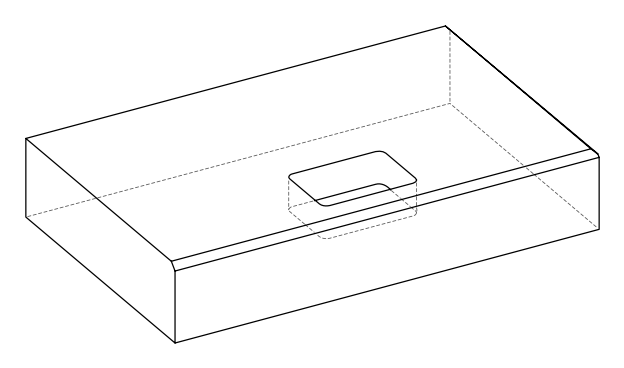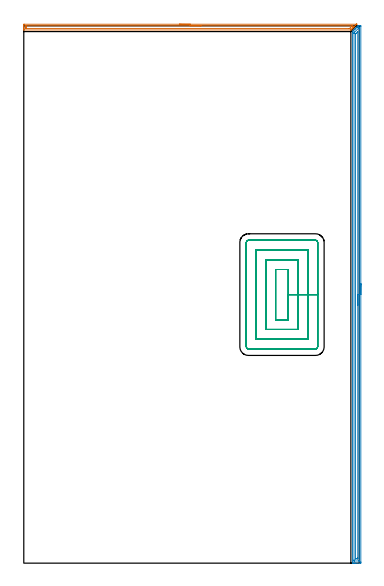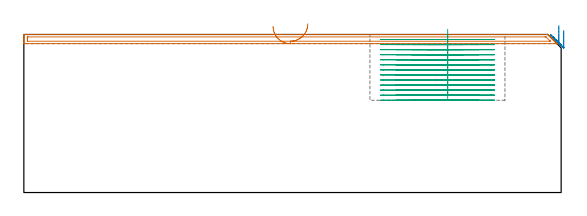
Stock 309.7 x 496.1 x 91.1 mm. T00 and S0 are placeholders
(PLAN: 3 operations, 1 tool changes, 42.3 min)
(1 AREA_MILL | FG_CHAMFER_SURFACE | UGT0205_001 | 5.07 min | 4349 mm3)
(2 AREA_MILL_1 | FG_CHAMFER_SURFACE_1 | UGT0205_001 | 12.08 min | 14624 mm3)
(3 MILL_RECTANGULAR_POCKET | POCKET_RECTANGULAR_STRAIGHT | NXT0201_011 | Follow Part, ap 3, ae 75% | 25.2 min | 329154 mm3)
(TOOL UGT0205_001 | Chamfer Mill 20 x 3 x 45 deg. | D20 FL50 Z2)
(TOOL NXT0201_011 | ENDMILL 12mm [2P460-1200-NA 1630] | D12 FL38 Z6)
(OP 1 AREA_MILL)
G17 G21 G94 G90
T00 M6
G54
G17 G0 G90 X143.65 Y497.6 S1061 M3
G43 Z101.1 H0
Z95.8
G94 G1 X143.688 Z94.928 F250.
X143.802 Z94.064
X143.991 Z93.212
X144.253 Z92.38
X144.587 Z91.574
X144.99 Z90.8
X145.458 Z90.064
X145.99 Z89.372
X146.579 Z88.729
X147.222 Z88.14
X147.914 Z87.608
X148.65 Z87.14
X149.424 Z86.737
X150.23 Z86.403
X151.062 Z86.141
X151.914 Z85.952
X152.778 Z85.838
X153.65 Z85.8
X307.29 Y497.599 Z85.801
X307.294 Y497.596 Z85.804
X307.293 Y497.593 Z85.806
X307.29 Y497.59 Z85.81
X306.854 Y497.153 Z86.244
X306.367 Y496.667 Z86.732
X305.973 Y496.272 Z87.125
X305.451 Y495.751 Z87.648
X305.208 Y495.507 Z87.89
X305.092 Y495.391 Z88.007
X304.911 Y495.21 Z88.189
X304.756 Y495.056 Z88.344
X304.651 Y494.95 Z88.447
X304.613 Y494.912 Z88.486
X303.906 Y494.206 Z89.193
X303.77 Y494.069 Z89.328
X303.721 Y494.02 Z89.378
X303.057 Y493.357 Z90.043
X302.889 Y493.188 Z90.209
X302.22 Y492.52 Z90.88
X302.003 Y492.303 Z91.09
X301.997 Y492.302 Z91.091
X301.79 Y492.3 Z91.1
X0.158
X0.01 Y492.306 Z91.093
X0. Y492.617 Z90.782
Y493.003 Z90.396
Y493.628 Z89.767
Y494.822 Z88.575
Y495.391 Z88.003
Y496.869 Z86.527
X0.003 Y497.153 Z86.243
X0.01 Y497.591 Z85.805
X0.157 Y497.595 Z85.802
X0.605 Y497.6 Z85.8
X153.65
Y496.186 Z87.214
X303.214 Y496.185 Z87.215
X303.387 Y496.18 Z87.22
X303.418 Y496.179 Z87.221
X303.415 Y496.173 Z87.227
X303.403 Y496.158 Z87.242
X303.325 Y496.075 Z87.325
X301.341 Y494.091 Z89.309
X301.105 Y493.861 Z89.539
X301.007 Y493.769 Z89.631
X300.947 Y493.721 Z89.679
X300.361 Y493.714 Z89.686
X2.389 Y493.715 Z89.685
X2.301 Y493.716 Z89.684
X2.028 Y493.721 Z89.679
X2.01 Y493.81 Z89.59
X2.003 Y494.009 Z89.391
X2.001 Y494.509 Z88.891
X2. Y494.894 Z88.506
Y495.391 Z88.009
X2.001 Y495.774 Z87.626
X2.008 Y496.159 Z87.241
X2.01 Y496.18 Z87.22
X2.014 Y496.181 Z87.219
X2.037 Y496.184 Z87.216
X2.087 Y496.185 Z87.215
X2.188 Y496.186 Z87.214
X153.65
X154.522 Z87.252
X155.386 Z87.366
X156.238 Z87.555
X157.07 Z87.817
X157.876 Z88.151
X158.65 Z88.554
X159.386 Z89.023
X160.078 Z89.554
X160.721 Z90.143
X161.31 Z90.786
X161.842 Z91.478
X162.31 Z92.214
X162.713 Z92.988
X163.047 Z93.794
X163.309 Z94.626
X163.498 Z95.478
X163.612 Z96.343
X163.65 Z97.214
G0 Z101.1
M5
M2
(OP 2 AREA_MILL_1)
G17 G21 G94 G90
T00 M6
G54
G17 G0 G90 X311.2 Y258.05 S1061 M3
G43 Z101.1 H0
Z93.4
G94 G1 Y258.012 Z92.528 F250.
Y257.898 Z91.664
Y257.709 Z90.812
Y257.447 Z89.98
Y257.113 Z89.174
Y256.71 Z88.4
Y256.242 Z87.664
Y255.71 Z86.972
Y255.121 Z86.329
Y254.478 Z85.74
Y253.786 Z85.208
Y253.05 Z84.74
Y252.276 Z84.337
Y251.47 Z84.003
Y250.638 Z83.741
Y249.786 Z83.552
Y248.922 Z83.438
Y248.05 Z83.4
Y1.15
X311.199 Y0.617 Z83.401
X311.196 Y0.26 Z83.402
X311.193 Y0.01 Z83.404
X310.848 Y0. Z83.749
X306.476 Z88.118
X305.934 Z88.662
X305.601 Z88.995
X305.06 Z89.536
X304.727 Z89.868
X303.768 Z90.831
X303.634 Y0.001 Z90.958
X303.611 Z90.981
X303.502 Y0.01 Z91.088
X303.5 Y0.17 Z91.1
Y490.124
X303.502 Y490.795 Z91.087
X303.657 Y490.958 Z90.942
X303.717 Y491.017 Z90.883
X303.852 Y491.154 Z90.744
X304.227 Y491.527 Z90.373
X304.361 Y491.661 Z90.239
X304.609 Y491.91 Z89.989
X304.727 Y492.029 Z89.869
X305.294 Y492.594 Z89.305
X305.503 Y492.803 Z89.095
X305.601 Y492.903 Z88.995
X305.801 Y493.101 Z88.798
X305.872 Y493.172 Z88.728
X306.476 Y493.777 Z88.121
X306.693 Y493.993 Z87.907
X307.35 Y494.652 Z87.247
X307.408 Y494.709 Z87.191
X307.587 Y494.888 Z87.012
X307.641 Y494.943 Z86.955
X307.693 Y494.994 Z86.905
X307.885 Y495.186 Z86.714
X307.933 Y495.234 Z86.664
X307.979 Y495.279 Z86.62
X308.183 Y495.483 Z86.416
X308.224 Y495.526 Z86.373
X308.338 Y495.638 Z86.261
X308.481 Y495.781 Z86.119
X308.662 Y495.963 Z85.936
X308.78 Y496.079 Z85.817
X308.808 Y496.099 Z85.787
X309.099 Y496.1 Z85.5
X309.161 Z85.438
X309.973 Z84.621
X311.179 Y496.099 Z83.418
X311.191 Y496.096 Z83.405
X311.2 Y495.75 Z83.4
Y248.05
X309.786 Z84.814
X309.785 Y2.595 Z84.815
X309.784 Y2.403 Z84.816
X309.78 Y2.053 Z84.82
X309.779 Y2.018 Z84.821
X309.73 Y2.01 Z84.87
X309.625 Y2.005 Z84.975
X309.493 Y2.001 Z85.107
X305.12 Z89.48
X304.966 Y2.007 Z89.634
X304.937 Y2.01 Z89.663
X304.921 Y2.02 Z89.679
X304.919 Y2.053 Z89.681
X304.916 Y2.21 Z89.684
X304.915 Y2.403 Z89.685
X304.914 Y3.105 Z89.686
Y489.039
X304.915 Y489.23 Z89.685
X304.919 Y489.581 Z89.681
X304.921 Y489.752 Z89.679
X305.003 Y489.842 Z89.597
X305.275 Y490.124 Z89.325
X305.439 Y490.289 Z89.161
X305.601 Y490.452 Z88.999
X308.846 Y493.697 Z85.754
X308.974 Y493.824 Z85.626
X309.099 Y493.947 Z85.501
X309.198 Y494.041 Z85.402
X309.241 Y494.08 Z85.359
X309.291 Y494.09 Z85.309
X309.581 Y494.097 Z85.019
X309.734 Y494.093 Z84.866
X309.763 Y494.09 Z84.837
X309.779 Y494.08 Z84.821
X309.781 Y494.047 Z84.819
X309.784 Y493.89 Z84.816
X309.785 Y493.697 Z84.815
X309.786 Y492.995 Z84.814
Y248.05
X308.372 Z86.228
X308.371 Y4.933 Z86.229
X308.368 Y4.19 Z86.232
X308.366 Y4.046 Z86.234
X308.358 Y4.01 Z86.242
X308.317 Y4.006 Z86.283
X308.224 Y4.003 Z86.376
X307.536 Y4. Z87.064
X306.661 Z87.939
X306.476 Z88.124
X306.414 Y4.002 Z88.186
X306.365 Y4.006 Z88.235
X306.338 Y4.01 Z88.262
X306.335 Y4.041 Z88.265
X306.331 Y4.19 Z88.269
X306.329 Y4.34 Z88.271
Y488.337
X306.33 Y488.486 Z88.27
X306.334 Y488.638 Z88.266
X306.338 Y488.727 Z88.262
X306.372 Y488.766 Z88.228
X306.476 Y488.874 Z88.124
X306.651 Y489.051 Z87.949
X306.829 Y489.23 Z87.771
X308.224 Y490.623 Z86.376
X308.308 Y490.703 Z86.292
X308.364 Y490.753 Z86.236
X308.367 Y490.575 Z86.233
X308.371 Y490.274 Z86.229
X308.372 Y248.05 Z86.228
Y247.178 Z86.266
Y246.313 Z86.38
Y245.462 Z86.569
Y244.63 Z86.832
Y243.824 Z87.165
Y243.05 Z87.568
Y242.314 Z88.037
Y241.622 Z88.568
Y240.979 Z89.157
Y240.39 Z89.801
Y239.858 Z90.493
Y239.39 Z91.228
Y238.987 Z92.002
Y238.653 Z92.808
Y238.391 Z93.64
Y238.202 Z94.492
Y238.088 Z95.357
Y238.05 Z96.228
G0 Z101.1
M5
M2
(OP 3 MILL_RECTANGULAR_POCKET)
G17 G21 G94 G90
T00 M6
G54
G17 G0 G90 X244.3 Y225.874 S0 M3
G43 Z101.1 H1
Z94.1
G94 G1 Y247.95 Z88.185 F250.
Y271.1 F500.
X232.5
Y224.8
X244.3
Y247.95
X253.3
Y280.1
X223.5
Y215.8
X253.3
Y247.95
X262.3
Y289.1
X214.5
Y206.8
X262.3
Y247.95
X271.3
Y296.2
G3 X269.4 Y298.1 R1.9
G1 X207.4
G3 X205.5 Y296.2 R1.9
G1 Y199.7
G3 X207.4 Y197.8 R1.9
G1 X269.4
G3 X271.3 Y199.7 R1.9
G1 Y247.95
Y248.95
G0 X244.3 Y225.874 Z91.185
G1 Y247.95 Z85.269 F250.
Y271.1 F500.
X232.5
Y224.8
X244.3
Y247.95
X253.3
Y280.1
X223.5
Y215.8
X253.3
Y247.95
X262.3
Y289.1
X214.5
Y206.8
X262.3
Y247.95
X271.3
Y296.2
G3 X269.4 Y298.1 R1.9
G1 X207.4
G3 X205.5 Y296.2 R1.9
G1 Y199.7
G3 X207.4 Y197.8 R1.9
G1 X269.4
G3 X271.3 Y199.7 R1.9
G1 Y247.95
Y248.95
G0 X244.3 Y225.874 Z88.269
G1 Y247.95 Z82.354 F250.
Y271.1 F500.
X232.5
Y224.8
X244.3
Y247.95
X253.3
Y280.1
X223.5
Y215.8
X253.3
Y247.95
X262.3
Y289.1
X214.5
Y206.8
X262.3
Y247.95
X271.3
Y296.2
G3 X269.4 Y298.1 R1.9
G1 X207.4
G3 X205.5 Y296.2 R1.9
G1 Y199.7
G3 X207.4 Y197.8 R1.9
G1 X269.4
G3 X271.3 Y199.7 R1.9
G1 Y247.95
Y248.95
G0 X244.3 Y225.874 Z85.354
G1 Y247.95 Z79.438 F250.
Y271.1 F500.
X232.5
Y224.8
X244.3
Y247.95
X253.3
Y280.1
X223.5
Y215.8
X253.3
Y247.95
X262.3
Y289.1
X214.5
Y206.8
X262.3
Y247.95
X271.3
Y296.2
G3 X269.4 Y298.1 R1.9
G1 X207.4
G3 X205.5 Y296.2 R1.9
G1 Y199.7
G3 X207.4 Y197.8 R1.9
G1 X269.4
G3 X271.3 Y199.7 R1.9
G1 Y247.95
Y248.95
G0 X244.3 Y225.874 Z82.438
G1 Y247.95 Z76.523 F250.
Y271.1 F500.
X232.5
Y224.8
X244.3
Y247.95
X253.3
Y280.1
X223.5
Y215.8
X253.3
Y247.95
X262.3
Y289.1
X214.5
Y206.8
X262.3
Y247.95
X271.3
Y296.2
G3 X269.4 Y298.1 R1.9
G1 X207.4
G3 X205.5 Y296.2 R1.9
G1 Y199.7
G3 X207.4 Y197.8 R1.9
G1 X269.4
G3 X271.3 Y199.7 R1.9
G1 Y247.95
Y248.95
G0 X244.3 Y225.874 Z79.523
G1 Y247.95 Z73.608 F250.
Y271.1 F500.
X232.5
Y224.8
X244.3
Y247.95
X253.3
Y280.1
X223.5
Y215.8
X253.3
Y247.95
X262.3
Y289.1
X214.5
Y206.8
X262.3
Y247.95
X271.3
Y296.2
G3 X269.4 Y298.1 R1.9
G1 X207.4
G3 X205.5 Y296.2 R1.9
G1 Y199.7
G3 X207.4 Y197.8 R1.9
G1 X269.4
G3 X271.3 Y199.7 R1.9
G1 Y247.95
Y248.95
G0 X244.3 Y225.874 Z76.608
G1 Y247.95 Z70.692 F250.
Y271.1 F500.
X232.5
Y224.8
X244.3
Y247.95
X253.3
Y280.1
X223.5
Y215.8
X253.3
Y247.95
X262.3
Y289.1
X214.5
Y206.8
X262.3
Y247.95
X271.3
Y296.2
G3 X269.4 Y298.1 R1.9
G1 X207.4
G3 X205.5 Y296.2 R1.9
G1 Y199.7
G3 X207.4 Y197.8 R1.9
G1 X269.4
G3 X271.3 Y199.7 R1.9
G1 Y247.95
Y248.95
G0 X244.3 Y225.874 Z73.692
G1 Y247.95 Z67.777 F250.
Y271.1 F500.
X232.5
Y224.8
X244.3
Y247.95
X253.3
Y280.1
X223.5
Y215.8
X253.3
Y247.95
X262.3
Y289.1
X214.5
Y206.8
X262.3
Y247.95
X271.3
Y296.2
G3 X269.4 Y298.1 R1.9
G1 X207.4
G3 X205.5 Y296.2 R1.9
G1 Y199.7
G3 X207.4 Y197.8 R1.9
G1 X269.4
G3 X271.3 Y199.7 R1.9
G1 Y247.95
Y248.95
G0 X244.3 Y225.874 Z70.777
G1 Y247.95 Z64.862 F250.
Y271.1 F500.
X232.5
Y224.8
X244.3
Y247.95
X253.3
Y280.1
X223.5
Y215.8
X253.3
Y247.95
X262.3
Y289.1
X214.5
Y206.8
X262.3
Y247.95
X271.3
Y296.2
G3 X269.4 Y298.1 R1.9
G1 X207.4
G3 X205.5 Y296.2 R1.9
G1 Y199.7
G3 X207.4 Y197.8 R1.9
G1 X269.4
G3 X271.3 Y199.7 R1.9
G1 Y247.95
Y248.95
G0 X244.3 Y225.874 Z67.862
G1 Y247.95 Z61.946 F250.
Y271.1 F500.
X232.5
Y224.8
X244.3
Y247.95
X253.3
Y280.1
X223.5
Y215.8
X253.3
Y247.95
X262.3
Y289.1
X214.5
Y206.8
X262.3
Y247.95
X271.3
Y296.2
G3 X269.4 Y298.1 R1.9
G1 X207.4
G3 X205.5 Y296.2 R1.9
G1 Y199.7
G3 X207.4 Y197.8 R1.9
G1 X269.4
G3 X271.3 Y199.7 R1.9
G1 Y247.95
Y248.95
G0 X244.3 Y225.874 Z64.946
G1 Y247.95 Z59.031 F250.
Y271.1 F500.
X232.5
Y224.8
X244.3
Y247.95
X253.3
Y280.1
X223.5
Y215.8
X253.3
Y247.95
X262.3
Y289.1
X214.5
Y206.8
X262.3
Y247.95
X271.3
Y296.2
G3 X269.4 Y298.1 R1.9
G1 X207.4
G3 X205.5 Y296.2 R1.9
G1 Y199.7
G3 X207.4 Y197.8 R1.9
G1 X269.4
G3 X271.3 Y199.7 R1.9
G1 Y247.95
Y248.95
G0 X244.3 Y225.874 Z62.031
G1 Y247.95 Z56.115 F250.
Y271.1 F500.
X232.5
Y224.8
X244.3
Y247.95
X253.3
Y280.1
X223.5
Y215.8
X253.3
Y247.95
X262.3
Y289.1
X214.5
Y206.8
X262.3
Y247.95
X271.3
Y296.2
G3 X269.4 Y298.1 R1.9
G1 X207.4
G3 X205.5 Y296.2 R1.9
G1 Y199.7
G3 X207.4 Y197.8 R1.9
G1 X269.4
G3 X271.3 Y199.7 R1.9
G1 Y247.95
Y248.95
G0 X244.3 Y225.874 Z59.115
G1 Y247.95 Z53.2 F250.
Y271.1 F500.
X232.5
Y224.8
X244.3
Y247.95
X253.3
Y280.1
X223.5
Y215.8
X253.3
Y247.95
X262.3
Y289.1
X214.5
Y206.8
X262.3
Y247.95
X271.3
Y296.2
G3 X269.4 Y298.1 R1.9
G1 X207.4
G3 X205.5 Y296.2 R1.9
G1 Y199.7
G3 X207.4 Y197.8 R1.9
G1 X269.4
G3 X271.3 Y199.7 R1.9
G1 Y247.95
Y248.95
G0 Z101.1
M5
M2
